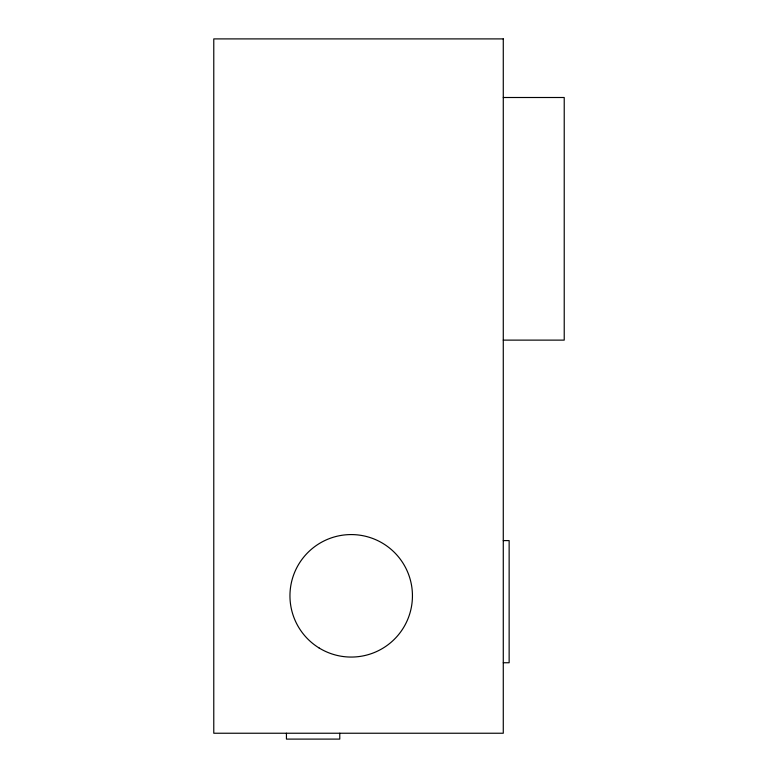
<?xml version="1.0" encoding="UTF-8"?>
<svg xmlns="http://www.w3.org/2000/svg" width="778" height="778" viewBox="0 0 778 778"><rect width="100%" height="100%" fill="white"/><g stroke="black" fill="none" stroke-linecap="round" stroke-linejoin="round"><path stroke-width="1.17" d="M503.278 97.503L564.225 97.503L564.225 340.122L503.278 340.122M503.278 540.593L509.143 540.593L509.143 662.749L503.278 662.749M339.772 733.236L339.772 739.1L286.44 739.1L286.44 733.236M503.278 38.9L213.775 38.9L213.775 733.236L503.278 733.236L503.278 38.9M319.106 647.977A61.238 61.238 0 0 0 412.418 597.523A61.238 61.238 0 0 0 322.073 541.945A61.238 61.238 0 0 0 319.106 647.977"/></g></svg>
